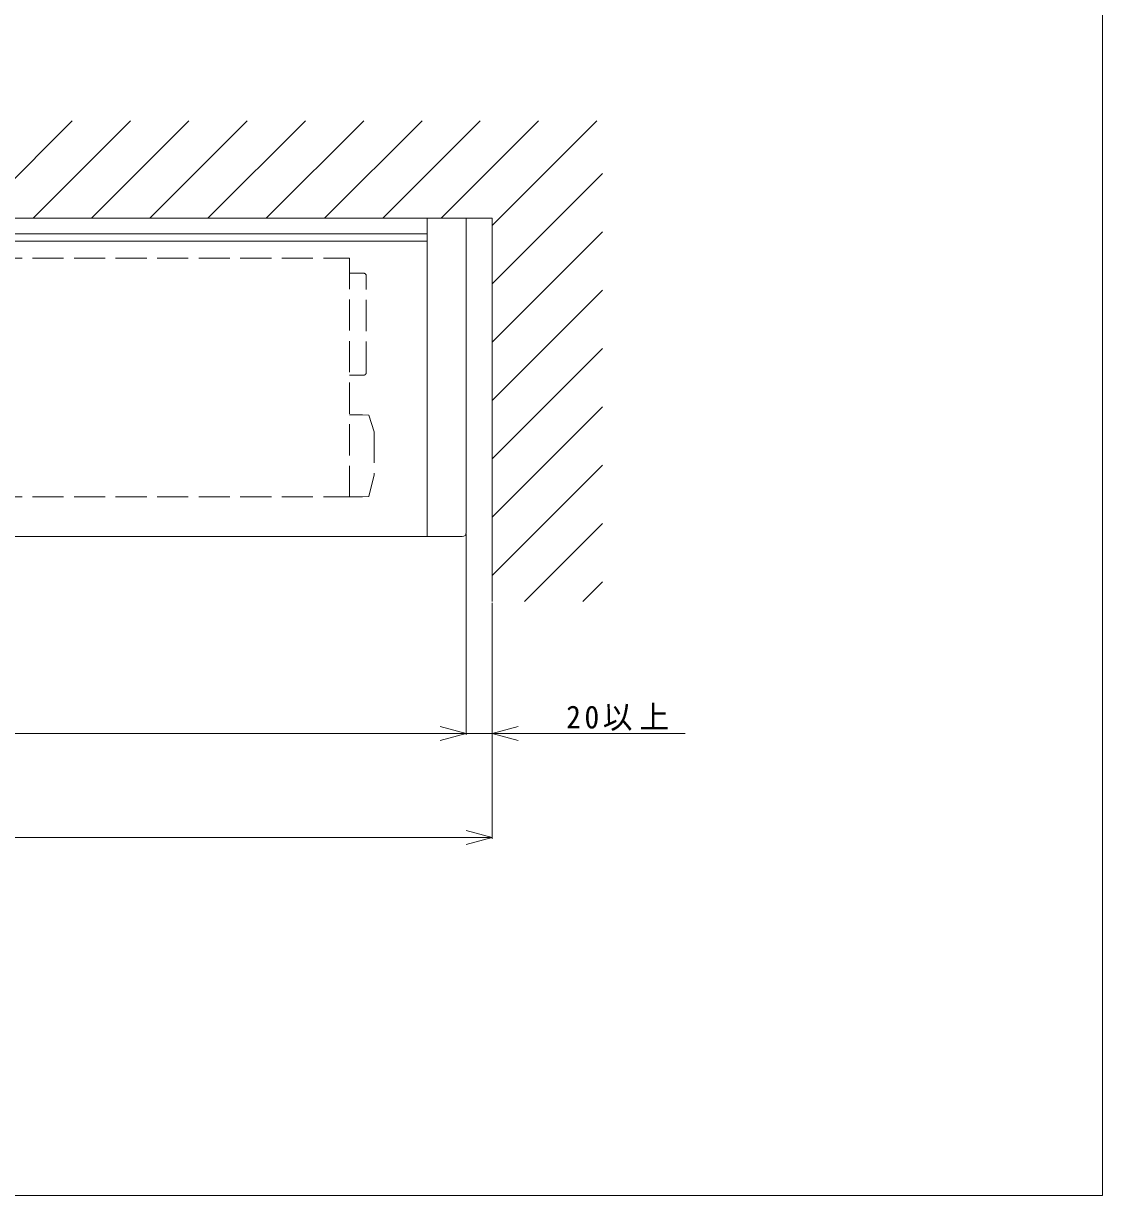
# Model space of a CAD drawing. Units: millimetres, scale not verified. Extents: x -2376 to -396, y -1680 to 1517.
# Drawn here: x -1227 to -396, y -1680 to -778 of the extents above; entities that cross this region are included whole.
import ezdxf

# ---------------------------------------------------------------- set-up
doc = ezdxf.new("R2010")
doc.units = ezdxf.units.MM
doc.header["$LTSCALE"] = 8
doc.linetypes.add('DASHED3', pattern=[4, 3, -1])
for name, color, linetype, lineweight in [('0-2_YKK_ZWAK', 7, 'Continuous', 9), ('0-5_YKK_A1', 4, 'DASHED3', 9), ('0-6_YKK_D', 6, 'Continuous', 9), ('0-7_YSS_K', 3, 'Continuous', 9)]:
    doc.layers.add(name, color=color, linetype=linetype, lineweight=lineweight)
doc.styles.add('ＭＳ ゴシック', font='')
doc.styles.get('ＭＳ ゴシック').set_extended_font_data('MS Gothic')

msp = doc.modelspace()

# ---------------------------------------------------------------- linework, layer by layer
at = {"layer": '0-2_YKK_ZWAK'}
for p, q in [((-396, 1440), (-396, -1680)), ((-396, -1680), (-2376, -1680))]:
    msp.add_line(p, q, dxfattribs=at)
at = {"layer": '0-5_YKK_A1', "linetype": 'Continuous'}
for p, q in [((-1856, -927.615), (-916, -927.615)), ((-916, -927.615), (-886, -927.615)), ((-916, -1172.615), (-916, -927.615)), ((-886, -1169.615), (-886, -927.615)), ((-916, -939.614), (-1856, -939.614)), ((-916, -945.234), (-1856, -945.234)), ((-1856, -1172.615), (-916, -1172.615)), ((-916, -1172.615), (-889, -1172.615))]:
    msp.add_line(p, q, dxfattribs=at)
at = {"layer": '0-5_YKK_A1'}
for p, q in [((-1796, -958.194), (-976, -958.194)), ((-976, -1142.115), (-976, -958.194)), ((-976, -969.894), (-965, -969.894)), ((-963, -1046.394), (-963, -971.894)), ((-976, -1048.394), (-965, -1048.394)), ((-966, -1078.914), (-976, -1078.914)), ((-961, -1079.177), (-966, -1078.914)), ((-961, -1079.177), (-957, -1091.914)), ((-957, -1091.914), (-957, -1125.115)), ((-957, -1125.115), (-961, -1141.853)), ((-1796, -1142.115), (-976, -1142.115)), ((-976, -1142.115), (-966, -1142.115)), ((-961, -1141.853), (-966, -1142.115))]:
    msp.add_line(p, q, dxfattribs=at)
for centre, start, end in [((-965, -971.894), 0, 90), ((-965, -1046.394), 270, 0)]:
    msp.add_arc(centre, 2, start, end, dxfattribs=at)
at = {"layer": '0-5_YKK_A1', "linetype": 'Continuous'}
msp.add_arc((-889, -1169.615), 3, 270, 0, dxfattribs=at)
at = {"layer": '0-6_YKK_D'}
for p, q in [((-886, -1170.614), (-886, -1325.341)), ((-886, -1170.614), (-886, -1325.341)), ((-866, -1223.615), (-866, -1325.341)), ((-866, -1223.615), (-866, -1405.341)), ((-1866, -1324.341), (-906, -1324.341)), ((-906, -1324.341), (-926, -1324.341)), ((-906, -1318.982), (-886, -1324.341)), ((-886, -1324.341), (-906, -1324.341)), ((-886, -1324.341), (-906, -1329.7)), ((-886, -1324.341), (-906, -1329.7)), ((-886, -1324.341), (-866, -1324.341)), ((-866, -1324.341), (-846, -1318.982)), ((-866, -1324.341), (-846, -1324.341)), ((-846, -1329.7), (-866, -1324.341)), ((-846, -1324.341), (-717.467, -1324.341)), ((-1886, -1404.341), (-886, -1404.341)), ((-886, -1398.982), (-866, -1404.341)), ((-866, -1404.341), (-886, -1404.341)), ((-866, -1404.341), (-886, -1409.7))]:
    msp.add_line(p, q, dxfattribs=at)
msp.add_lwpolyline([(-906, -1318.982), (-886, -1324.341), (-906, -1324.341)], dxfattribs=at)
at = {"layer": '0-7_YSS_K'}
for p, q in [((-1264.464, -927.615), (-1189.464, -852.615)), ((-1219.563, -927.615), (-1144.563, -852.615)), ((-1174.662, -927.615), (-1099.662, -852.615)), ((-1129.761, -927.615), (-1054.761, -852.615)), ((-1084.859, -927.615), (-1009.859, -852.615)), ((-1039.958, -927.615), (-964.958, -852.615)), ((-995.057, -927.615), (-920.057, -852.615)), ((-950.156, -927.615), (-875.155, -852.615)), ((-905.254, -927.615), (-830.254, -852.615)), ((-866, -933.262), (-785.353, -852.615)), ((-866, -978.163), (-781, -893.163)), ((-1905.998, -927.615), (-866, -927.615)), ((-866, -927.615), (-866, -1222.615)), ((-866, -1023.064), (-781, -938.064)), ((-866, -1067.965), (-781, -982.965)), ((-866, -1112.867), (-781, -1027.867)), ((-866, -1157.768), (-781, -1072.768)), ((-866, -1202.669), (-781, -1117.669)), ((-841.044, -1222.615), (-781, -1162.571)), ((-796.143, -1222.615), (-781, -1207.472))]:
    msp.add_line(p, q, dxfattribs=at)

# ---------------------------------------------------------------- texts
at = {"layer": '0-6_YKK_D', "color": 7, "insert": (-809.067, -1322.341), "char_height": 17.6, "attachment_point": 7, "style": 'ＭＳ ゴシック'}
msp.add_mtext('\\T1.24;\\W0.95;20以上', dxfattribs=at)

doc.saveas('drawing.dxf')
